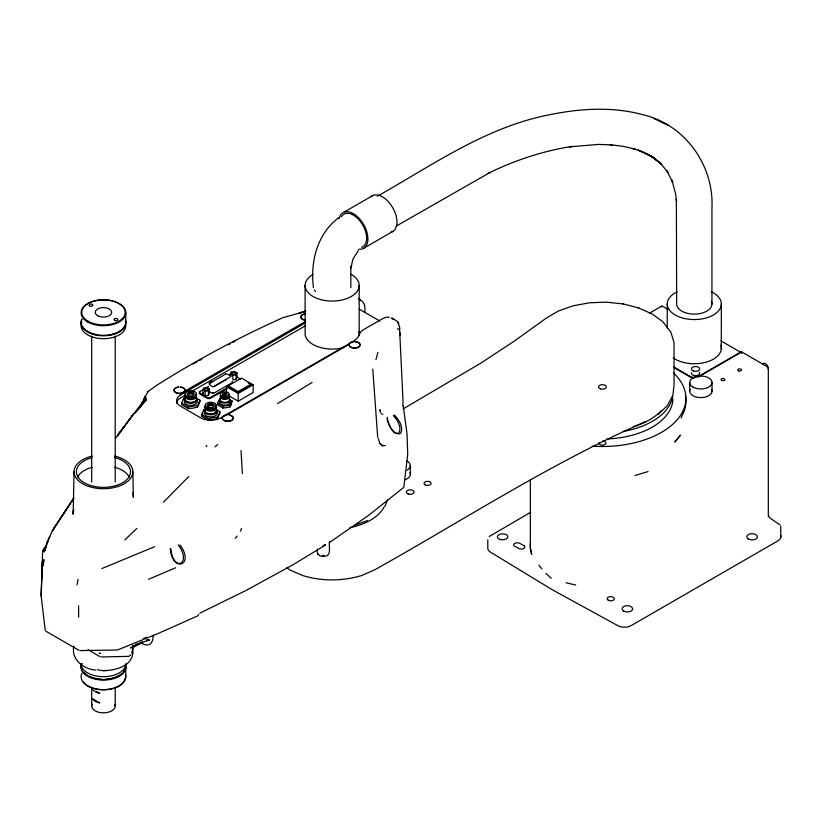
<?xml version="1.0" encoding="UTF-8"?>
<svg xmlns="http://www.w3.org/2000/svg" width="822" height="822" viewBox="0 0 822 822"><rect width="100%" height="100%" fill="white"/><g stroke="black" fill="none" stroke-linecap="round" stroke-linejoin="round"><path stroke-width="1.23" d="M487.795 539.818L487.795 548.264A9.412 5.435 0 0 0 490.374 552.076L551.13 589.035A75.86 43.792 0 0 0 553.936 590.658L617.959 625.737A9.412 5.435 0 0 0 631.091 625.634L777.468 541.123A11.765 6.792 0 0 0 780.838 535.574M721.284 349.206L721.356 303.945M780.838 537.095L780.715 526.316M530.385 543.393L530.344 548.233L531.639 554.12L530.344 548.233L530.344 479.925M132.866 653.089L132.959 646.924M74.052 471.746L73.148 513.75L73.518 510.616M329.55 541.421C328.379 545.263 332.016 555.795 325.152 556.145C320.457 557.522 315.761 554.223 317.528 549.086M41.901 572.965L42.61 552.281M41.696 578.411L42.241 561.971M78.573 605.711L78.676 617.209M41.141 595.786L42.086 569.852L41.1 595.518L45.292 630.587M350.84 268.424L352.885 259.187L358.382 250.505M132.321 651.353L132.845 646.801M73.631 509.64L73.066 514.13L73.6 509.897M43.217 565.392L44.121 559.741M77.062 584.925L78.111 579.356M132.825 653.49C131.201 666.755 114.515 670.454 103.449 670.711M377.966 352.34L375.921 359.646M44.717 549.928L45.693 547L44.162 551.901L47.676 541.102L52.238 531.176L73.898 497.988M153.272 635.118C152.954 644.972 148.381 647.479 140.243 642.475M44.213 551.737L46.34 546.538M132.907 646.318L131.921 647.171L133.935 645.301A1.171 0.555 68 0 1 133.256 645.691L132.845 645.815A2.353 1.284 5.5 0 1 132.681 646.739L132.825 646.513M45.857 546.209L47.676 541.102L47.101 542.695M681.109 418.038L682.404 414.997A83.505 48.21 0 0 0 685.497 396.338M387.83 499.488L384.737 506.588M47.974 540.968L46.669 544.318L49.731 536.499M43.093 549.641L46.433 545.253M131.017 654.815L128.869 656.346L101.332 656.973M240.414 531.146L241.565 528.454M141.795 403.746L145.515 395.752L144.004 398.865M196.109 398.002L199.952 400.222L199.952 401.866L197.486 407.167L192.903 408.154L188.31 408.585L181.59 404.701L181.59 403.068L184.046 397.766L184.046 399.4M202.746 389.885L203.63 387.994L206.908 387.481L209.312 388.868L209.312 393.481L208.428 395.372L205.151 395.875L202.746 394.488L202.746 389.885L205.151 391.272L208.428 390.758L209.312 388.868M197.486 407.167L197.486 405.523L199.952 400.222M202.746 394.488L203.63 392.597M217.029 410.086L219.906 411.75L219.906 413.384L217.45 418.686L208.264 420.114L201.544 416.23L201.544 414.586L204.01 409.284L204.01 410.928M231.321 372.006L230.437 373.897L232.842 375.284L236.12 374.77L237.003 372.88L234.599 371.493L231.321 372.006L231.321 374.308M229.965 399.79L232.081 401.002L231.116 405.01L230.15 406.869L226.543 407.65L222.926 407.989L217.645 404.938L217.645 403.242L219.587 399.071L219.587 400.776M217.45 418.686L217.45 417.052L219.906 411.75M232.842 375.284L232.842 379.887L236.12 379.384L237.003 377.493L237.003 372.88M230.15 406.869L230.15 405.174L232.081 401.002M142.689 401.783L141.271 404.804L146.152 397.643L117.998 434.406M144.559 397.714L148.289 391.323L156.56 385.405C196.961 359.82 239.212 337.246 282.86 317.713L305.239 311.384M201.544 416.23L202.777 413.856M672.437 396.317L667.197 405.821L658.134 414.339M198.749 614.496L197.352 616.068L158.009 633.526L117.402 650.007L80.155 650.592M117.721 435.691L125.211 425.406M126.711 423.351L133.452 414.093L115.512 438.393M135.014 413.302L146.542 399.533L139.75 407.147A34.76 4.007 -50.3 0 1 139.257 407.784L139.75 407.147M147.354 392.433L148.289 391.323M235.267 538.256L237.219 536.108M163.496 502.191L188.783 476.493M136.863 528.392L124.831 539.931M489.193 536.53L530.704 512.24M214.984 446.87L217.645 444.507M338.746 217.666C317.128 233.921 310.182 261.704 313.439 287.628M329.951 542.15L368.955 515.106L403.808 487.333L407.722 454.196L407.013 433.677L403.273 406.058M146.768 640.317L146.665 640.389A2.353 1.48 -4.6 0 0 148.72 640.379L147.909 640.379L149.018 639.814L148.402 640.369C144.662 640.759 151.782 639.876 147.477 640.482L147.939 640.461M277.641 403.571L312.113 382.405M148.7 640.009L133.729 645.804M148.248 640.163L148.833 640.184C145.268 641.026 150.929 638.869 147.22 639.927A1.171 0.555 68 0 1 146.542 640.317L146.717 640.307M343.925 212.23L373.034 195.43M377.37 196.232C431.951 165.448 485.155 127.595 547.853 115.101C578.883 108.596 611.547 106.244 642.455 114.618C684.562 124.05 714.113 165.16 711.944 207.915L711.944 303.945M396.122 226.153L490.189 172.384L488.155 173.401C514.531 160.321 542.797 151.053 571.886 146.419L569.441 146.84L598.498 144.425L612.256 144.867L609.903 144.703L622.912 146.295L635.057 149.07L632.981 148.505L644.088 152.502L654.055 157.742L638.191 149.984L650.849 156.016L661.607 163.948L650.747 155.831L661.618 164.359L660.087 162.848L668.091 172.589L666.786 170.637L672.715 182.248L671.851 179.926L675.561 193.612L676.516 201.215L676.372 198.903L676.66 303.945A17.642 10.183 0 0 0 696.604 314.035A17.642 10.183 0 0 0 711.349 301.304M363.91 248.131L393.019 231.331M179.956 393.964L305.825 321.289M305.548 322.789L180.778 394.827A14.118 8.148 0 0 0 180.778 406.356L200.743 417.874A14.118 8.148 0 0 0 220.707 417.874L352.104 342.014A28.236 16.296 0 0 0 359.902 333.444A11.755 6.792 0 0 1 363.16 329.879L382.138 318.915A18.351 10.778 -60.9 0 1 389.309 317.292M185.155 395.228L180.737 397.776A14.18 8.189 0 0 0 176.586 403.561M191.783 391.395L305.507 325.738M203.281 389.525L200.044 391.395A2.353 1.356 0 0 0 200.044 393.317L207.195 397.447A2.353 1.356 0 0 0 210.514 397.447L227.817 387.46M205.449 388.272L208.685 386.402M213.72 386.751L224.385 380.586M226.523 391.878L226.523 386.761L241.493 378.12L253.135 384.84L253.135 392.526L238.175 401.167L228.639 395.659M226.769 388.827L210.514 398.208A2.353 1.356 0 0 1 207.195 398.208L200.044 394.077A2.353 1.356 0 0 1 200.044 392.166M238.175 391.56L251.47 383.874L251.47 384.84L238.175 392.526L228.187 386.761L228.187 385.795L238.175 391.56L238.175 392.526M226.523 386.761L238.175 393.481L253.135 384.84M221.539 417.966L222.392 417.473M227.088 414.761L349.216 344.254M402.986 409.007L480.582 363.293L514.315 341.099L546.342 318.083L558.354 311.024L572.955 305.846L589.425 302.794L606.348 302.157L623.261 303.945M649.38 313.244L661.525 306.226M132.321 648.024L141.703 642.619M698.464 376.938L741.721 351.96L766.659 366.355A2.353 1.356 60 0 1 768.313 369.242L768.313 514.284A3.524 2.034 60 0 0 770.748 518.569L780.181 524.991M192.944 364.012L197.372 361.618M199.582 360.416L201.801 359.214M228.362 344.829L230.571 343.627M232.79 342.435L235 341.233M199.88 613.12L246.127 590.412L292.54 565.033L325.42 545.037L323.015 545.531M148.371 640.287L147.046 640.369M645.486 421.655C551.048 463.074 464.399 519.576 374.657 569.862L361.834 575.472C342.569 581.38 321.71 581.38 302.445 575.472L289.632 569.862L286.765 567.704M148.587 579.304L175.61 567.755M101.846 568.577L154.618 546.692M143.377 638.632L146.819 637.245M355.474 524.939L367.568 520.562M305.147 311.168L298.961 313.316L305.928 311.168M634.872 475.548L647.993 471.581M181.59 403.068L188.31 406.941L197.486 405.523M217.645 403.242L222.926 406.284L230.15 405.174M201.544 414.586L208.264 418.47L217.45 417.052M383.812 445.688L385.405 445.565M565.957 582.757L575.688 585.007M95.927 670.125C83.813 669.303 70.754 659.624 73.888 646M638.53 307.89L652.411 314.086L662.974 321.885L670.844 332.047L674.04 342.661L674.04 384.912L672.91 394.93A70.569 40.74 0 0 1 623.117 431.468M623.045 303.893L638.91 307.993M381.932 414.165L382.847 414.493M654.065 118.604L668.615 125.54M668.122 309.473L662.707 306.339A2.353 1.356 60 0 0 661.094 306.842M720.945 340.863L740.899 352.391M673.721 366.951L690.151 376.445A5.877 3.391 0 0 0 695.823 377.319M673.804 367.506L690.151 376.938A5.877 3.391 0 0 0 694.302 377.935M358.392 298.458L360.611 299.742M392.351 318.063L397.684 321.762L399.471 326.663L403.099 402.575M359.265 309.134L379.918 321.063M248.152 382.918L251.47 384.84M236.644 376.897L239.705 378.665A2.353 1.356 0 0 1 240.322 379.281M212.785 381.706L210.679 380.494L210.679 382.898M209.024 381.449L211.12 382.662M88.036 649.699L100.13 656.675M46.073 631.306L79.004 650.325M96.482 691.456L99.596 693.254A11.765 6.792 0 0 1 92.341 689.072M209.23 391.19L210.977 392.628A2.353 1.356 0 0 0 214.563 392.813L231.691 382.929A2.353 1.356 0 0 0 232.133 381.357M379.733 443.335L382.805 445.884L379.733 443.335L378.223 438.27M397.509 328.605L398.588 329.601M546.003 573.417L551.13 578.308M394.385 414.987C398.629 419.395 403.417 426.279 401.013 432.649A4.768 3.473 67 0 1 399.584 433.821C392.433 434.016 388.652 425.025 387.193 419.251M393.286 415.613C407.609 430.42 395.248 444.712 387.768 420.515M538.811 565.166L541.862 568.875M180.09 545.037C194.948 565.248 172.795 573.417 170.205 548.777M178.282 544.822C192.482 563.81 173.144 573.427 170.801 548.603M380.617 412.603L381.182 413.528M317.734 553.792L318.227 554.675M397.869 322.09L398.762 323.796M402.749 403.479L403.253 406.859M133.03 492.46L133.339 497.3L132.856 471.746M399.471 326.663L399.667 328.862M372.767 369.068L377.699 437.191M241.021 450.61L242.387 473.636M387.491 418.778L387.419 417.412L387.45 419.929M741.721 351.96L741.721 353.388M712.027 382.497L712.027 391.149M689.689 382.497L689.689 391.149M667.259 303.945L667.259 328.122M410.353 465.601L410.353 474.243M364.937 312.576L364.937 308.743A18.351 10.409 -59.1 0 0 359.286 299.958M359.193 285.45L359.193 333.465M350.84 265.989L350.84 287.628M305.096 285.45L305.096 333.465A27.054 15.618 0 0 0 343.575 347.614M238.175 393.481L238.175 401.167M236.12 374.77L236.12 379.384M222.926 406.284L222.926 407.989M208.428 390.758L208.428 395.372M208.264 418.47L208.264 420.114M205.151 391.272L205.151 395.875M188.31 406.941L188.31 408.585M125.797 312.822L125.797 322.419M125.797 667.156L125.797 676.753M115.214 336.023L115.214 481.98M115.214 687.254L115.214 706.047M91.694 336.023L91.694 481.98M91.694 687.254L91.694 706.047M341.356 216.895A18.814 10.861 60 0 1 361.639 223.255A18.814 10.861 60 0 1 361.639 247.278M315.504 291.491A18.814 10.861 0 0 1 314.384 290.002M339.137 218.662A20.581 11.878 60 0 1 362.769 223.111A20.581 11.878 60 0 1 358.731 249.2M370.866 196.818A20.581 11.878 60 0 1 393.019 208.223A20.581 11.878 60 0 1 390.625 232.297M106.49 670.351A11.765 6.792 0 0 1 100.407 670.351M99.431 670.177A11.765 6.792 0 0 1 97.571 669.673M125.458 320.662A22.348 12.905 0 0 1 102.483 335.787A22.348 12.905 0 0 1 81.871 319.563M125.458 323.539A22.348 12.905 0 0 1 102.483 338.674A22.348 12.905 0 0 1 81.871 322.44M125.458 664.433A22.348 12.905 0 0 1 102.483 679.558A22.348 12.905 0 0 1 81.871 663.333M125.797 663.796A22.348 12.905 0 0 1 103.449 676.691A22.348 12.905 0 0 1 81.101 663.796M125.458 320.179A22.348 12.905 0 0 1 102.483 335.314A22.348 12.905 0 0 1 81.871 319.08M124.461 326.149A21.752 12.566 0 0 1 122.293 329.18M121.543 329.879A21.752 12.566 0 0 1 109.079 335.037M97.818 335.037A21.752 12.566 0 0 1 83.001 327.197M125.129 667.762A21.752 12.566 0 0 1 123.166 671.985M121.543 673.65A21.752 12.566 0 0 1 119.806 674.954M118.83 675.561A21.752 12.566 0 0 1 114.33 677.554M113.333 677.862A21.752 12.566 0 0 1 105.719 679.167M101.178 679.167A21.752 12.566 0 0 1 93.564 677.862M92.567 677.554A21.752 12.566 0 0 1 89.105 676.116M87.101 674.954A21.752 12.566 0 0 1 84.604 672.951M125.458 664.916A22.348 12.905 0 0 1 102.483 680.041A22.348 12.905 0 0 1 81.871 663.816M125.458 674.513A22.348 12.905 0 0 1 102.483 689.648A22.348 12.905 0 0 1 81.871 673.413M125.129 678.325A21.752 12.566 0 0 1 106.295 689.689A21.752 12.566 0 0 1 83.001 681.53M114.813 704.29A11.765 6.792 0 0 1 103.449 712.838A11.765 6.792 0 0 1 92.095 704.29M323.981 555.415A4.12 2.374 0 0 1 322.378 555.333M229.153 414.843A5.528 3.196 0 0 1 232.287 419.775A5.528 3.196 0 0 1 223.194 419.713A5.528 3.196 0 0 1 226.502 414.822M229.328 415.141A5.528 3.196 0 0 1 232.225 420.104A5.528 3.196 0 0 1 223.163 419.97A5.528 3.196 0 0 1 226.502 415.1M354.19 341.531A5.528 3.196 0 0 1 359.687 345.949A5.528 3.196 0 0 1 350.378 346.781A5.528 3.196 0 0 1 353.316 341.613M358.31 342.63A5.528 3.196 0 0 1 359.019 346.905A5.528 3.196 0 0 1 351.713 347.716A5.528 3.196 0 0 1 349.627 343.596M350.275 343A5.528 3.196 0 0 1 353.316 341.88M355.083 341.808A5.528 3.196 0 0 1 357.601 342.312M304.983 319.953A5.528 3.196 0 0 1 300.842 316.686A5.528 3.196 0 0 1 305.599 313.706M304.983 320.231A5.528 3.196 0 0 1 300.842 316.963A5.528 3.196 0 0 1 305.599 313.983M180.563 386.946A5.528 3.196 0 0 1 184.097 391.889A5.528 3.196 0 0 1 174.839 391.765A5.528 3.196 0 0 1 178.785 386.926M180.563 387.224A5.528 3.196 0 0 1 184.549 391.714A5.528 3.196 0 0 1 176.011 392.813A5.528 3.196 0 0 1 176.319 387.768M177.079 387.501A5.528 3.196 0 0 1 178.785 387.203M142.165 641.571A5.528 3.196 0 0 1 141.898 642.126M141.476 642.65A5.528 3.196 0 0 1 135.979 644.191M141.476 642.372A5.528 3.196 0 0 1 137.726 643.883M358.957 331.43A27.054 15.618 0 0 1 358.957 335.51M351.271 274.414A27.054 15.618 0 0 1 351.271 296.495A27.054 15.618 0 0 1 313.018 296.495A27.054 15.618 0 0 1 313.018 274.414M114.7 456.056A29.397 16.974 0 0 1 126.773 482.072A29.397 16.974 0 0 1 80.124 482.072A29.397 16.974 0 0 1 92.198 456.056M229.975 401.331A5.292 3.052 0 0 1 224.868 405.174A5.292 3.052 0 0 1 219.751 401.331M228.608 397.91A5.292 3.052 0 0 1 228.608 402.225A5.292 3.052 0 0 1 221.118 402.225A5.292 3.052 0 0 1 221.118 397.91M216.33 409.243A6.473 3.73 0 0 1 210.73 414.843A6.473 3.73 0 0 1 205.13 409.243M216.33 411.298A6.473 3.73 0 0 1 212.405 416.775A6.473 3.73 0 0 1 204.257 413.168M196.366 397.725A6.473 3.73 0 0 1 190.766 403.325A6.473 3.73 0 0 1 185.166 397.725M197.013 400.674A6.473 3.73 0 0 1 190.766 405.38A6.473 3.73 0 0 1 184.518 400.674M114.885 457.587A27.054 15.618 0 0 1 124.667 481.425A27.054 15.618 0 0 1 82.231 481.425A27.054 15.618 0 0 1 92.013 457.587M77.525 477.335A26.849 15.495 0 0 1 92.095 467.297M114.803 467.297A26.849 15.495 0 0 1 129.383 477.335M213.237 392.505A1.171 0.678 0 0 1 212.651 392.515M228.978 398.259A4.747 2.743 0 0 1 224.868 402.369A4.747 2.743 0 0 1 220.748 398.259M215.652 408.77A5.929 3.422 0 0 1 211.305 414.072A5.929 3.422 0 0 1 205.253 409.356M196.242 397.838A5.929 3.422 0 0 1 190.766 402.564A5.929 3.422 0 0 1 185.289 397.838A5.826 3.36 0 0 0 190.766 402.513A5.826 3.36 0 0 0 196.15 397.858M228.886 395.403A4.644 2.682 0 0 1 224.868 399.43A4.644 2.682 0 0 1 220.841 395.403M215.765 406.109A5.826 3.36 0 0 1 210.73 411.154A5.826 3.36 0 0 1 205.685 406.109M215.57 408.801A5.826 3.36 0 0 1 211.86 413.969A5.826 3.36 0 0 1 205.017 410.014M195.811 394.581A5.826 3.36 0 0 1 191.526 399.595A5.826 3.36 0 0 1 185.145 395.392M227.304 397.56A2.826 1.634 0 0 1 226.276 398.156M225.598 398.321A2.826 1.634 0 0 1 224.129 398.321M223.45 398.156A2.826 1.634 0 0 1 222.423 397.56M223.45 395.331A2.826 1.634 0 0 1 225.598 395.177M223.45 394.468A2.826 1.634 0 0 1 225.598 394.303M214.193 408.945A3.997 2.312 0 0 1 213.556 409.418M212.723 409.788A3.997 2.312 0 0 1 207.267 408.945M207.267 406.633A3.997 2.312 0 0 1 211.757 405.554M212.723 405.791A3.997 2.312 0 0 1 213.556 406.16M207.267 405.77A3.997 2.312 0 0 1 211.757 404.691M212.723 404.927A3.997 2.312 0 0 1 213.556 405.297M194.629 396.862A3.997 2.312 0 0 1 193.591 397.899M192.769 398.269A3.997 2.312 0 0 1 187.303 397.416M188.772 394.262A3.997 2.312 0 0 1 192.769 394.262M188.772 393.399A3.997 2.312 0 0 1 192.769 393.399M228.783 394.57A4.531 2.61 0 0 1 225.454 398.475A4.531 2.61 0 0 1 220.491 395.207M215.662 405.277A5.703 3.288 0 0 1 211.47 410.188A5.703 3.288 0 0 1 205.212 406.068M196.273 394.55A5.703 3.288 0 0 1 190.766 398.691A5.703 3.288 0 0 1 185.258 394.55M391.293 318.001A18.351 10.778 -60.9 0 1 392.947 319.316M229.225 375.305A2.353 1.356 0 0 1 229.718 375.089M229.225 374.544A2.353 1.356 0 0 1 231.506 374.185M225.454 379.98A1.171 0.678 0 0 1 226.461 379.785M409.973 472.578A11.169 6.453 0 0 1 404.763 479.832M407.085 461.039A11.169 6.453 0 0 1 407.085 470.163M383.915 507.205A54.098 31.236 0 0 1 349.823 527.673M711.647 389.474A11.169 6.453 0 0 1 700.858 397.591A11.169 6.453 0 0 1 690.069 389.474M768.303 515.661A4.12 2.374 60 0 1 768.395 516.586M762.682 364.536A4.12 2.374 60 0 1 766.248 364.218A4.12 2.374 60 0 1 768.303 369.52M602.413 441.065A3.524 2.034 0 0 1 605.927 443.274A3.524 2.034 0 0 1 601.796 445.103A3.524 2.034 0 0 1 599.002 442.575M672.951 399.389A70.569 40.74 0 0 1 606.862 438.948M711.328 291.81A27.054 15.618 0 0 1 714.082 314.59A27.054 15.618 0 0 1 674.523 314.59A27.054 15.618 0 0 1 677.277 291.81M720.894 345.25A27.054 15.618 0 0 1 705.677 362.286A27.054 15.618 0 0 1 673.341 357.981M699.121 372.13A4.12 2.374 0 0 1 696.09 375.675A4.12 2.374 0 0 1 691.579 372.705M661.474 410.466A66.746 38.531 0 0 1 633.228 426.7M673.475 372.972A83.505 48.21 0 0 1 673.948 423.155A83.505 48.21 0 0 1 596.916 446.387A58.804 33.949 0 0 1 592.2 446.099M741.249 352.874A1.88 1.089 -60 0 0 739.964 352.484L698.464 376.445A5.877 3.391 0 0 1 697.241 376.979M43.083 550.606L43.011 551.552A22.389 9.967 -66.7 0 1 43.032 551.089L43.083 550.606M42.323 567.18L42.097 569.687L43.268 559.659L42.323 567.18M147.446 639.917L147.446 639.917M52.834 530.139L52.238 531.176L55.238 526.049L52.834 530.139M132.147 652.093L131.684 652.74L132.147 652.093M72.172 500.464L55.166 526.347L73.641 498.492L72.172 500.464M680.38 435.259L674.975 441.917L680.38 435.259M206.682 445.781L206.096 446.377A34.76 33.425 82.4 0 1 206.682 445.781M148.535 639.629L147.662 640.246A1.88 1.418 -47.3 0 0 148.577 639.629L148.577 639.629M100.068 653.295L99.37 653.171L100.068 653.295M225.454 374.113L209.456 383.36A1.171 0.678 0 0 0 209.322 384.223L211.942 386.381A1.171 0.678 0 0 0 213.73 386.474L230.859 376.589A1.171 0.678 0 0 0 230.694 375.551L226.964 374.041A1.171 0.678 0 0 0 225.454 374.113M131.304 647.715L130.636 647.787L131.304 647.715M325.255 545.13L324.32 545.551L325.255 545.13M523.83 545.603L519.668 543.321A3.524 1.983 -1.3 0 0 514.675 543.404A3.524 1.983 -1.3 0 0 514.675 546.209L518.836 548.48A3.524 1.983 -1.3 0 0 523.83 548.408A3.524 1.983 -1.3 0 0 523.83 545.603M99.596 702.851L92.341 698.669A11.765 6.792 0 0 0 99.596 702.851M132.887 646.503L132.804 646.215A2.353 1.284 5.4 0 1 132.887 646.503M400.16 334.441L399.954 332.879L400.222 335.088L400.16 334.441M380.237 411.39L380.052 409.839L380.237 411.39M87.646 321.936A22.348 12.905 0 0 0 125.036 316.162A22.348 12.905 0 0 0 97.664 300.359A22.348 12.905 0 0 0 87.646 321.936M88.067 321.217A21.752 12.566 0 0 0 124.461 315.586A21.752 12.566 0 0 0 97.818 300.205A21.752 12.566 0 0 0 88.067 321.217M89.629 305.918A1.911 1.099 0 0 0 92.814 305.424A1.911 1.099 0 0 0 90.482 304.078A1.911 1.099 0 0 0 89.629 305.918M114.577 320.323A1.911 1.099 0 0 0 117.762 319.83A1.911 1.099 0 0 0 115.429 318.474A1.911 1.099 0 0 0 114.577 320.323M97.633 315.699A8.23 4.757 0 0 0 111.402 313.572A8.23 4.757 0 0 0 101.322 307.747A8.23 4.757 0 0 0 97.633 315.699M232.842 374.267A1.767 1.017 0 0 0 235.482 373.383A1.767 1.017 0 0 0 232.842 372.51A1.767 1.017 0 0 0 232.842 374.267M205.151 390.255A1.767 1.017 0 0 0 207.791 389.381A1.767 1.017 0 0 0 205.151 388.498A1.767 1.017 0 0 0 205.151 390.255M221.663 396.286A4.531 2.61 0 0 0 229.235 395.115A4.531 2.61 0 0 0 223.697 391.919A4.531 2.61 0 0 0 221.663 396.286M206.692 407.815A5.703 3.288 0 0 0 216.237 406.335A5.703 3.288 0 0 0 209.25 402.307A5.703 3.288 0 0 0 206.692 407.815M186.738 396.286A5.703 3.288 0 0 0 196.273 394.817A5.703 3.288 0 0 0 189.296 390.779A5.703 3.288 0 0 0 186.738 396.286M223.204 395.403A2.353 1.356 0 0 0 227.139 394.796A2.353 1.356 0 0 0 224.252 393.132A2.353 1.356 0 0 0 223.204 395.403M208.963 407.25A3.524 2.034 0 0 0 214.254 405.482A3.524 2.034 0 0 0 208.963 403.725A3.524 2.034 0 0 0 208.963 407.25M189.009 395.721A3.524 2.034 0 0 0 194.3 393.964A3.524 2.034 0 0 0 189.009 392.197A3.524 2.034 0 0 0 189.009 395.721M600.471 388.868A3.884 2.24 0 0 0 606.297 386.926A3.884 2.24 0 0 0 600.471 384.984A3.884 2.24 0 0 0 600.471 388.868M425.066 484.826A3.524 2.034 0 0 0 430.975 483.911A3.524 2.034 0 0 0 426.649 481.425A3.524 2.034 0 0 0 425.066 484.826M408.277 494.012A3.905 2.261 0 0 0 414.134 492.059A3.905 2.261 0 0 0 408.277 490.097A3.905 2.261 0 0 0 408.277 494.012M608.229 600.163A3.524 2.086 1.3 0 0 614.137 599.31A3.524 2.086 1.3 0 0 609.811 596.68A3.524 2.086 1.3 0 0 608.229 600.163M748.359 538.965A5.292 3.134 1.3 0 0 757.216 537.691A5.292 3.134 1.3 0 0 750.733 533.755A5.292 3.134 1.3 0 0 748.359 538.965M623.621 610.982A5.292 3.134 1.3 0 0 632.467 609.708A5.292 3.134 1.3 0 0 625.994 605.773A5.292 3.134 1.3 0 0 623.621 610.982M499.971 539.417A5.292 2.98 -1.3 0 0 507.914 536.725A5.292 2.98 -1.3 0 0 499.971 534.269A5.292 2.98 -1.3 0 0 499.971 539.417M738.67 370.907A1.911 1.099 0 0 0 741.536 369.962A1.911 1.099 0 0 0 738.67 369.006A1.911 1.099 0 0 0 738.67 370.907M722.045 380.514A1.911 1.099 0 0 0 724.901 379.558A1.911 1.099 0 0 0 722.045 378.603A1.911 1.099 0 0 0 722.045 380.514M692.956 387.059A11.169 6.453 0 0 0 711.647 384.172A11.169 6.453 0 0 0 697.97 376.271A11.169 6.453 0 0 0 692.956 387.059M693.491 370.958A4.12 2.374 0 0 0 699.666 368.903A4.12 2.374 0 0 0 693.491 366.848A4.12 2.374 0 0 0 693.491 370.958"/></g></svg>
